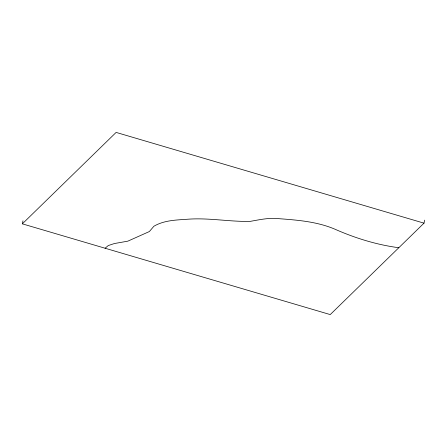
<?xml version="1.0" encoding="UTF-8"?>
<svg xmlns="http://www.w3.org/2000/svg" width="447" height="447" viewBox="0 0 447 447"><rect width="100%" height="100%" fill="white"/><g stroke="black" fill="none" stroke-linecap="round" stroke-linejoin="round"><path stroke-width="0.67" d="M424.65 220.136L424.007 223.154L330.238 314.587L22.35 223.846L22.993 220.824M22.35 223.846L116.119 132.413L424.007 223.154M105.101 248.236L108.252 245.554L114.393 243.537L127.825 241.162L149.371 231.546L153.908 226.232C164.25 220.187 176.274 220.041 187.863 219.214C208.609 217.672 229.199 221.768 249.923 221.416C259.774 219.706 269.385 217.454 279.442 218.717C299.077 220.187 318.957 221.857 337.127 230.155C356.84 238.642 377.547 244.917 398.808 247.733"/></g></svg>
